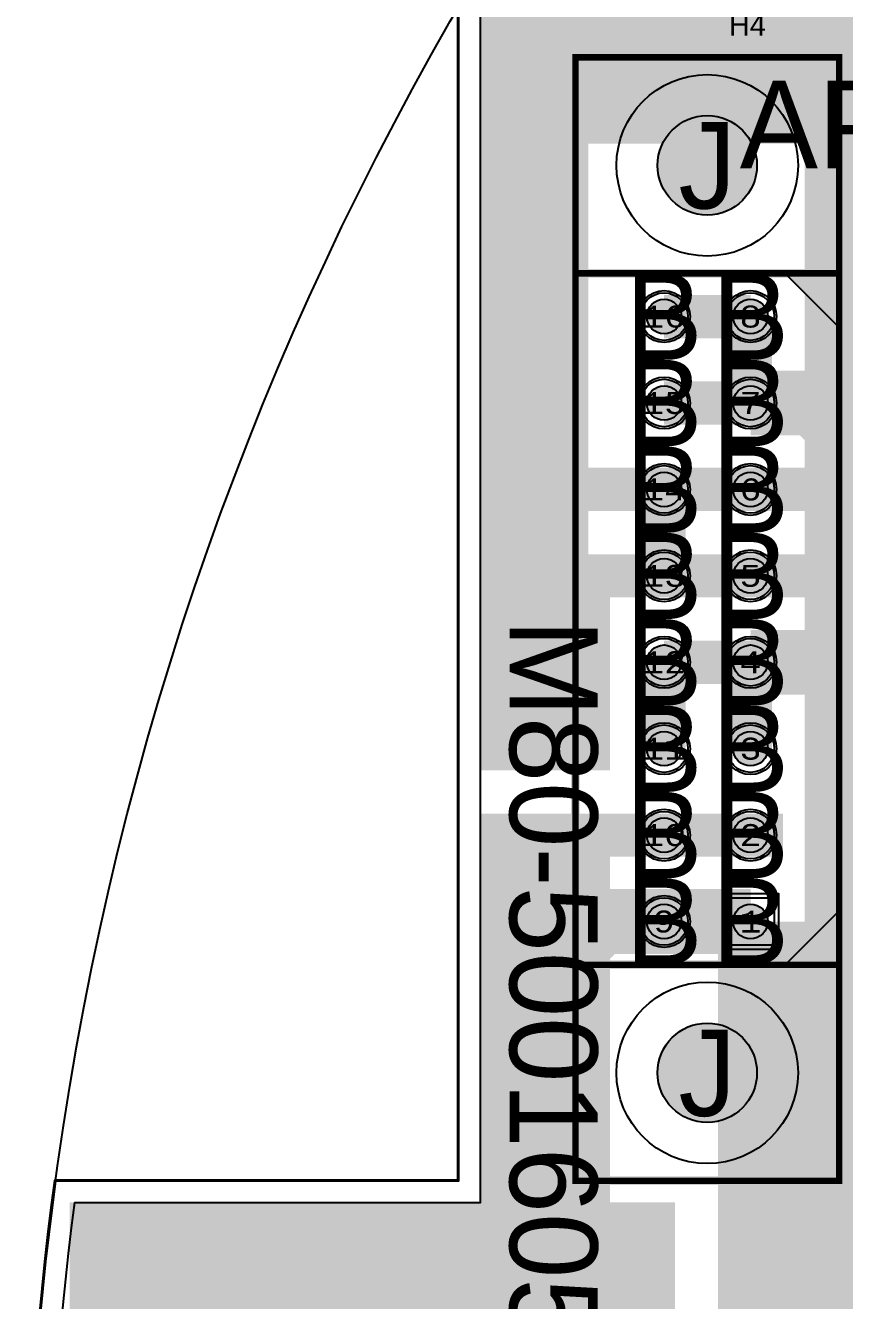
# Model space of a CAD drawing. Extents: x -74 to 89, y -133 to 74.
# Drawn here: x -74.03 to -55.08, y 7.23 to 36.74 of the extents above; entities that cross this region are included whole.
import ezdxf
from ezdxf.enums import TextEntityAlignment as Align

# ---------------------------------------------------------------- set-up
doc = ezdxf.new("R2010")
doc.units = 0
doc.header["$MEASUREMENT"] = 0
for name, color, linetype in [('ASSEMBLY_OUTLINES_TOP', 102, 'CONTINUOUS'), ('ASSEMBLY_PART_NUMBERS_TOP', 102, 'CONTINUOUS'), ('ASSEMBLY_REF_DES_TOP', 102, 'CONTINUOUS'), ('BOARD_OUTLINE', 10, 'CONTINUOUS'), ('DRILL_DRAWING', 21, 'CONTINUOUS'), ('GENERATED_SILKSCREEN_TOP', 140, 'CONTINUOUS'), ('MANUFACTURING_OUTLINES', 10, 'CONTINUOUS'), ('MOUNTING_HOLE_PADS_LAYER10', 150, 'CONTINUOUS'), ('MOUNTING_HOLE_PADS_LAYER11', 230, 'CONTINUOUS'), ('MOUNTING_HOLES_LAYER_BOT13', 42, 'CONTINUOUS'), ('MOUNTING_HOLES_LAYER_TOP', 42, 'CONTINUOUS'), ('PART_HOLES_LAYER_BOTTOM', 30, 'CONTINUOUS'), ('PART_HOLES_LAYER_TOP', 30, 'CONTINUOUS'), ('PART_PADS_LAYER_BOTTOM', 230, 'CONTINUOUS'), ('PART_PADS_LAYER_TOP', 150, 'CONTINUOUS'), ('PIN_NUMBERS_TOP', 8, 'CONTINUOUS'), ('PLACEMENT_OUTLINES_TOP', 130, 'CONTINUOUS'), ('PLANE_DATA_LAYER_BOTTOM', 230, 'CONTINUOUS'), ('PLANE_SHAPES_LAYER_BOTTOM', 230, 'CONTINUOUS'), ('ROUTE_BORDER', 151, 'CONTINUOUS'), ('SILKSCREEN_OUTLINES_TOP', 150, 'CONTINUOUS'), ('SOLDERMASK_PADS_BTM', 12, 'CONTINUOUS'), ('SOLDERMASK_PADS_TOP', 180, 'CONTINUOUS'), ('TRACES_LAYER_TOP', 150, 'CONTINUOUS')]:
    doc.layers.add(name, color=color, linetype=linetype)
doc.styles.add('COURIER_NEW', font='COUR.TTF')
doc.styles.add('VERIBEST_GERBER_0', font='txt')

msp = doc.modelspace()

# ---------------------------------------------------------------- hatches: boundary and pattern name
at = {"layer": 'ASSEMBLY_OUTLINES_TOP'}
for points in [[(-55.2, 31), (-56.45, 31), (-55.2, 29.75)], [(-55.2, 15), (-56.45, 15), (-55.2, 16.25)]]:
    msp.add_hatch(color=256, dxfattribs=at).paths.add_polyline_path(points, flags=0)
at = {"layer": 'GENERATED_SILKSCREEN_TOP'}
for points in [[(-55.2, 29.75), (-56.45, 31), (-55.2, 31)], [(-55.2, 15), (-56.45, 15), (-55.2, 16.25)]]:
    msp.add_hatch(color=256, dxfattribs=at).paths.add_polyline_path(points, flags=0)
at = {"layer": 'MOUNTING_HOLES_LAYER_BOT13'}
h = msp.add_hatch(color=256, dxfattribs=at)
edge = h.paths.add_edge_path()
edge.add_arc((-58.25, 33.5), 1.15, 0, 360)
h = msp.add_hatch(color=256, dxfattribs=at)
edge = h.paths.add_edge_path()
edge.add_arc((-58.25, 12.5), 1.15, 0, 360)
at = {"layer": 'MOUNTING_HOLES_LAYER_TOP'}
h = msp.add_hatch(color=256, dxfattribs=at)
edge = h.paths.add_edge_path()
edge.add_arc((-58.25, 33.5), 1.15, 0, 360)
h = msp.add_hatch(color=256, dxfattribs=at)
edge = h.paths.add_edge_path()
edge.add_arc((-58.25, 12.5), 1.15, 0, 360)
at = {"layer": 'PART_HOLES_LAYER_BOTTOM'}
h = msp.add_hatch(color=256, dxfattribs=at)
edge = h.paths.add_edge_path()
edge.add_arc((-59.25, 30), 0.4, 0, 360)
h = msp.add_hatch(color=256, dxfattribs=at)
edge = h.paths.add_edge_path()
edge.add_arc((-57.25, 30), 0.4, 0, 360)
h = msp.add_hatch(color=256, dxfattribs=at)
edge = h.paths.add_edge_path()
edge.add_arc((-59.25, 28), 0.4, 0, 360)
h = msp.add_hatch(color=256, dxfattribs=at)
edge = h.paths.add_edge_path()
edge.add_arc((-57.25, 28), 0.4, 0, 360)
h = msp.add_hatch(color=256, dxfattribs=at)
edge = h.paths.add_edge_path()
edge.add_arc((-59.25, 26), 0.4, 0, 360)
h = msp.add_hatch(color=256, dxfattribs=at)
edge = h.paths.add_edge_path()
edge.add_arc((-57.25, 26), 0.4, 0, 360)
h = msp.add_hatch(color=256, dxfattribs=at)
edge = h.paths.add_edge_path()
edge.add_arc((-59.25, 24), 0.4, 0, 360)
h = msp.add_hatch(color=256, dxfattribs=at)
edge = h.paths.add_edge_path()
edge.add_arc((-57.25, 24), 0.4, 0, 360)
h = msp.add_hatch(color=256, dxfattribs=at)
edge = h.paths.add_edge_path()
edge.add_arc((-59.25, 22), 0.4, 0, 360)
h = msp.add_hatch(color=256, dxfattribs=at)
edge = h.paths.add_edge_path()
edge.add_arc((-57.25, 22), 0.4, 0, 360)
h = msp.add_hatch(color=256, dxfattribs=at)
edge = h.paths.add_edge_path()
edge.add_arc((-59.25, 20), 0.4, 0, 360)
h = msp.add_hatch(color=256, dxfattribs=at)
edge = h.paths.add_edge_path()
edge.add_arc((-57.25, 20), 0.4, 0, 360)
h = msp.add_hatch(color=256, dxfattribs=at)
edge = h.paths.add_edge_path()
edge.add_arc((-59.25, 18), 0.4, 0, 360)
h = msp.add_hatch(color=256, dxfattribs=at)
edge = h.paths.add_edge_path()
edge.add_arc((-57.25, 18), 0.4, 0, 360)
h = msp.add_hatch(color=256, dxfattribs=at)
edge = h.paths.add_edge_path()
edge.add_arc((-59.25, 16), 0.4, 0, 360)
h = msp.add_hatch(color=256, dxfattribs=at)
edge = h.paths.add_edge_path()
edge.add_arc((-57.25, 16), 0.4, 0, 360)
at = {"layer": 'PART_HOLES_LAYER_TOP'}
h = msp.add_hatch(color=256, dxfattribs=at)
edge = h.paths.add_edge_path()
edge.add_arc((-59.25, 30), 0.4, 0, 360)
h = msp.add_hatch(color=256, dxfattribs=at)
edge = h.paths.add_edge_path()
edge.add_arc((-57.25, 30), 0.4, 0, 360)
h = msp.add_hatch(color=256, dxfattribs=at)
edge = h.paths.add_edge_path()
edge.add_arc((-59.25, 28), 0.4, 0, 360)
h = msp.add_hatch(color=256, dxfattribs=at)
edge = h.paths.add_edge_path()
edge.add_arc((-57.25, 28), 0.4, 0, 360)
h = msp.add_hatch(color=256, dxfattribs=at)
edge = h.paths.add_edge_path()
edge.add_arc((-59.25, 26), 0.4, 0, 360)
h = msp.add_hatch(color=256, dxfattribs=at)
edge = h.paths.add_edge_path()
edge.add_arc((-57.25, 26), 0.4, 0, 360)
h = msp.add_hatch(color=256, dxfattribs=at)
edge = h.paths.add_edge_path()
edge.add_arc((-59.25, 24), 0.4, 0, 360)
h = msp.add_hatch(color=256, dxfattribs=at)
edge = h.paths.add_edge_path()
edge.add_arc((-57.25, 24), 0.4, 0, 360)
h = msp.add_hatch(color=256, dxfattribs=at)
edge = h.paths.add_edge_path()
edge.add_arc((-59.25, 22), 0.4, 0, 360)
h = msp.add_hatch(color=256, dxfattribs=at)
edge = h.paths.add_edge_path()
edge.add_arc((-57.25, 22), 0.4, 0, 360)
h = msp.add_hatch(color=256, dxfattribs=at)
edge = h.paths.add_edge_path()
edge.add_arc((-59.25, 20), 0.4, 0, 360)
h = msp.add_hatch(color=256, dxfattribs=at)
edge = h.paths.add_edge_path()
edge.add_arc((-57.25, 20), 0.4, 0, 360)
h = msp.add_hatch(color=256, dxfattribs=at)
edge = h.paths.add_edge_path()
edge.add_arc((-59.25, 18), 0.4, 0, 360)
h = msp.add_hatch(color=256, dxfattribs=at)
edge = h.paths.add_edge_path()
edge.add_arc((-57.25, 18), 0.4, 0, 360)
h = msp.add_hatch(color=256, dxfattribs=at)
edge = h.paths.add_edge_path()
edge.add_arc((-59.25, 16), 0.4, 0, 360)
h = msp.add_hatch(color=256, dxfattribs=at)
edge = h.paths.add_edge_path()
edge.add_arc((-57.25, 16), 0.4, 0, 360)
at = {"layer": 'PLANE_DATA_LAYER_BOTTOM'}
h = msp.add_hatch(color=256, dxfattribs=at)
h.paths.add_polyline_path([(-30, 34.5762, -0.414213562), (-30.0762, 34.5), (-41.499992, 34.5, 0.414213562), (-41.5, 34.499992), (-41.5, 24.500008, 0.414213562), (-41.499992, 24.5), (-30.0762, 24.5, -0.414213562), (-30, 24.4238), (-30, 6.0762, -0.414213562), (-30.0762, 6), (-40.999992, 6, 0.414213562), (-41, 5.999992), (-41, -4.499992, 0.414213562), (-40.999992, -4.5), (-30.0762, -4.5, -0.414213562), (-30, -4.5762), (-30, -17.26511, -0.051413749), (-30.001603, -17.280658, 0.103115769), (-30.001603, -18.219342, -0.051413749), (-30, -18.23489), (-30, -19.9238, -0.414213562), (-30.0762, -20), (-41.4238, -20, -0.414213562), (-41.5, -19.9238), (-41.5, -15.000008, 0.414213562), (-41.500008, -15), (-57.9238, -15, -0.414213562), (-58, -14.9238), (-58, -14.099652, -0.228256616), (-57.971307, -14.040074, 0.481605757), (-57.971307, -11.459926, -0.228256616), (-58, -11.400348), (-58, -10.349652, -0.228256616), (-57.971307, -10.290074, 0.481605757), (-57.971307, -7.709926, -0.228256616), (-58, -7.650348), (-58, 9.843755, -0.378860307), (-57.933088, 9.919387, 0.851383332), (-57.738014, 15.049092, -0.905499688), (-57.723009, 15.2), (-56.7, 15.2, 0.414213562), (-56.45, 15.45), (-56.45, 15.9238, -0.414213562), (-56.3738, 16), (-56.000008, 16, 0.414213562), (-56, 16.000008), (-56, 23.499992, 0.414213562), (-56.000008, 23.5), (-56.206583, 23.5, -0.414213562), (-56.282783, 23.5762), (-56.282783, 23.576201, -0.09675006), (-56.277182, 23.604875, 0.195333998), (-56.277182, 24.395125, -0.09675006), (-56.282783, 24.423799), (-56.282783, 24.4238, -0.414213562), (-56.206583, 24.5), (-56.000008, 24.5, 0.414213562), (-56, 24.500008), (-56, 25.499992, 0.414213562), (-56.000008, 25.5), (-56.206583, 25.5, -0.414213562), (-56.282783, 25.5762), (-56.282783, 25.576201, -0.09675006), (-56.277182, 25.604875, 0.195333998), (-56.277182, 26.395125, -0.09675006), (-56.282783, 26.423799), (-56.282783, 26.4238, -0.414213562), (-56.206583, 26.5), (-56.000008, 26.5, 0.414213562), (-56, 26.500008), (-56, 32.176807, -0.130021935), (-55.990034, 32.214483, 0.130019951), (-55.65, 33.5), (-55.65, 33.500002, 0.896985665), (-60.789022, 34.059794, -0.351992656), (-60.863435, 34), (-60.999992, 34, 0.414213562), (-61, 33.999992), (-61, 26.500008, 0.414213562), (-60.999992, 26.5), (-60.293417, 26.5, -0.414213562), (-60.217217, 26.4238), (-60.217217, 26.423799, -0.09675006), (-60.222818, 26.395125, 0.195333998), (-60.222818, 25.604875, -0.09675006), (-60.217217, 25.576201), (-60.217217, 25.5762, -0.414213562), (-60.293417, 25.5), (-60.999992, 25.5, 0.414213562), (-61, 25.499992), (-61, 24.500008, 0.414213562), (-60.999992, 24.5), (-60.293417, 24.5, -0.414213562), (-60.217217, 24.4238), (-60.217217, 24.423799, -0.09675006), (-60.222818, 24.395125, 0.195333998), (-60.222818, 23.604875, -0.09675006), (-60.217217, 23.576201), (-60.217217, 23.5762, -0.414213562), (-60.293417, 23.5), (-60.499992, 23.5, 0.414213562), (-60.5, 23.499992), (-60.5, 19.5762, -0.414213562), (-60.5762, 19.5), (-63.4238, 19.5, -0.414213562), (-63.5, 19.5762), (-63.499999, 36.992917), (-63.499999, 36.992918, -0.132776077), (-63.489621, 37.031309, -0.12940226), (-37.031305, 63.489622, -0.132779416), (-36.992913, 63.5), (-36.5762, 63.5, -0.414213562), (-36.5, 63.4238), (-36.5, 49.500008, 0.414213562), (-36.499992, 49.5), (-30.0762, 49.5, -0.414213562), (-30, 49.4238)], flags=0)
h.paths.add_polyline_path([(-56, 44.75, -1), (-53, 44.75, -1)], flags=0)
h.paths.add_polyline_path([(-51.500008, -11.5, 0.414213562), (-51.5, -11.499992), (-51.5, -6.000008, 0.414213562), (-51.500008, -6), (-56.499992, -6, 0.414213562), (-56.5, -6.000008), (-56.5, -11.499992, 0.414213562), (-56.499992, -11.5), (-54.975438, -11.5, -0.701982273), (-54.926736, -11.634805, 2.767988756), (-53.073264, -11.634805, -0.701982273), (-53.024562, -11.5)], flags=0)
h.paths.add_polyline_path([(-55.55, 31.25, -1), (-50.95, 31.25, -1)], flags=0)
h.paths.add_polyline_path([(-51.75, 1.5, -1), (-49.25, 1.5, -1)], flags=0)
h.paths.add_polyline_path([(-50.383563, 9.360519, 0.889074012), (-49.2, 9.499997), (-49.2, 9.500001, 0.347051128), (-49.660519, 10.083563, -0.138572885), (-49.696687, 10.103793), (-51.45734, 11.864446, -0.198909956), (-51.479658, 11.918327), (-51.479658, 27.881673, -0.198909956), (-51.45734, 27.935554), (-50.596687, 28.796207, -0.138572885), (-50.560519, 28.816437, 0.347051128), (-50.1, 29.399999), (-50.1, 29.400003, 0.889074012), (-51.283563, 29.539481, -0.138572885), (-51.303793, 29.503313), (-52.333211, 28.473895, 0.198912215), (-52.479658, 28.120342), (-52.479658, 11.679658, 0.198912215), (-52.333211, 11.326105), (-50.403793, 9.396687, -0.138572885)], flags=0)
h.paths.add_polyline_path([(-52, -1.5, -1), (-49, -1.5, -1)], flags=0)
h.paths.add_polyline_path([(-52.25, 4.75, -1), (-48.75, 4.75, -1)], flags=0)
h.paths.add_polyline_path([(-50.25, 40.25, -1), (-47.75, 40.25, -1)], flags=0)
h.paths.add_polyline_path([(-51.8, 47, -1), (-42.2, 47, -1)], flags=0)
h.paths.add_polyline_path([(-42.000008, -13.5, 0.414213562), (-42, -13.499992), (-42, -6.000008, 0.414213562), (-42.000008, -6), (-50.999992, -6, 0.414213562), (-51, -6.000008), (-51, -13.499992, 0.414213562), (-50.999992, -13.5)], flags=0)
h.paths.add_polyline_path([(-45.05, 40, -1), (-40.45, 40, -1)], flags=0)
h.paths.add_polyline_path([(-43.55, 55.75, -1), (-38.95, 55.75, -1)], flags=0)
h.paths.add_polyline_path([(-38.000008, 7.5, 0.414213562), (-38, 7.500008), (-38, 14.499992, 0.414213562), (-38.000008, 14.5), (-48.999992, 14.5, 0.414213562), (-49, 14.499992), (-49, 7.500008, 0.414213562), (-48.999992, 7.5)], flags=0)
h.paths.add_polyline_path([(-38.000008, 15.5, 0.414213562), (-38, 15.500008), (-38, 22.499992, 0.414213562), (-38.000008, 22.5), (-48.999992, 22.5, 0.414213562), (-49, 22.499992), (-49, 15.500008, 0.414213562), (-48.999992, 15.5)], flags=0)
h.paths.add_polyline_path([(-36.85, -10.41, -1), (-33.85, -10.41, -1)], flags=0)
h.paths.add_polyline_path([(-36.85, 38.75, -1), (-33.85, 38.75, -1)], flags=0)
for points in [[(-59.25, 26), (-60.3762, 26)], [(-59.25, 26), (-57.25, 26)], [(-59.25, 26), (-57.25, 26)], [(-57.25, 26), (-56.1238, 26)], [(-59.25, 24), (-60.376192, 23.995774)], [(-59.25, 24), (-57.25, 24)], [(-59.25, 24), (-57.25, 24)], [(-57.25, 24), (-56.1238, 24)], [(-59.25, 18), (-60.376192, 17.995774)], [(-59.25, 18), (-57.25, 18)], [(-59.25, 18), (-57.25, 18)]]:
    msp.add_hatch(color=256, dxfattribs=at).paths.add_polyline_path(points, is_closed=False, flags=0)
h = msp.add_hatch(color=256, dxfattribs=at)
h.paths.add_polyline_path([(-30, -45.4238, -0.414213562), (-30.0762, -45.5), (-38.999992, -45.5, 0.414213562), (-39, -45.500008), (-39, -53.999992, 0.414213562), (-38.999992, -54), (-37.076199, -54, -0.414213562), (-36.999999, -54.0762), (-36.999999, -63.375152, -0.579265375), (-37.114677, -63.440923, -0.129068366), (-63.489622, -37.03131, -0.132776077), (-63.5, -36.992919), (-63.5, -9.5), (-72.816526, -9.5, -0.37700099), (-72.892096, -9.43358, -0.002983456), (-72.999481, -8.56305, -0.029201915), (-73, -8.554172), (-73, 8.554164, -0.029201915), (-72.999481, 8.563042, -0.002983483), (-72.892095, 9.43358, -0.37700099), (-72.816525, 9.5), (-63.5, 9.5), (-63.5, 18.4238, -0.414213562), (-63.4238, 18.5), (-60.293417, 18.5, -0.414213562), (-60.217217, 18.4238), (-60.217217, 18.423799, -0.09675006), (-60.222818, 18.395125, 0.195333998), (-60.222818, 17.604875, -0.09675006), (-60.217217, 17.576201), (-60.217217, 17.5762, -0.414213562), (-60.293417, 17.5), (-60.499992, 17.5, 0.414213562), (-60.5, 17.499992), (-60.5, 13.823193, -0.130021935), (-60.509966, 13.785517, 0.264511518), (-60.509966, 11.214483, -0.130021935), (-60.5, 11.176807), (-60.5, 9.500008, 0.414213562), (-60.499992, 9.5), (-59.0762, 9.5, -0.414213562), (-59, 9.4238), (-59, -7.275483, -0.401337416), (-59.072836, -7.351609, 0.956789612), (-59.072836, -10.648391, -0.401337416), (-59, -10.724517), (-59, -11.025483, -0.401337416), (-59.072836, -11.101609, 0.956789612), (-59.072836, -14.398391, -0.401337416), (-59, -14.474517), (-59, -15.025483, -0.401337416), (-59.072836, -15.101609, 0.956789612), (-59.072836, -18.398391, -0.401337416), (-59, -18.474517), (-59, -21.499992, 0.414213562), (-58.999992, -21.5), (-30.0762, -21.5, -0.414213562), (-30, -21.5762)], flags=0)
h.paths.add_polyline_path([(-72, 0, -1), (-61, 0, -1)], flags=0)
h.paths.add_polyline_path([(-62.15, -37, -1), (-58.85, -37, -1)], flags=0)
h.paths.add_polyline_path([(-62.15, -29.5, -1), (-58.85, -29.5, -1)], flags=0)
h.paths.add_polyline_path([(-56.95, -37, -1), (-54.05, -37, -1)], flags=0)
h.paths.add_polyline_path([(-53.000008, -32, 0.414213562), (-53, -31.999992), (-53, -27.000008, 0.414213562), (-53.000008, -27), (-58.499992, -27, 0.414213562), (-58.5, -27.000008), (-58.5, -31.999992, 0.414213562), (-58.499992, -32), (-56.899, -32, -0.414213562), (-56.8228, -32.0762, -0.176313298), (-56.840625, -32.125178, 2.144389354), (-54.159375, -32.125178, -0.176313298), (-54.1772, -32.0762, -0.414213562), (-54.101, -32)], flags=0)
h.paths.add_polyline_path([(-52.25, -23.25, -1), (-49.25, -23.25, -1)], flags=0)
h.paths.add_polyline_path([(-42.500008, -41.5, 0.414213562), (-42.5, -41.499992), (-42.5, -36.000008, 0.414213562), (-42.500008, -36), (-51.499992, -36, 0.414213562), (-51.5, -36.000008), (-51.5, -41.499992, 0.414213562), (-51.499992, -41.5)], flags=0)
h.paths.add_polyline_path([(-42.500008, -34.5, 0.414213562), (-42.5, -34.499992), (-42.5, -28.500008, 0.414213562), (-42.500008, -28.5), (-51.499992, -28.5, 0.414213562), (-51.5, -28.500008), (-51.5, -34.499992, 0.414213562), (-51.499992, -34.5)], flags=0)
h.paths.add_polyline_path([(-51.8, -47, -1), (-42.2, -47, -1)], flags=0)
h.paths.add_polyline_path([(-41.75, -42.75, -1), (-39.25, -42.75, -1)], flags=0)
h.paths.add_polyline_path([(-36.85, -39.25, -1), (-33.85, -39.25, -1)], flags=0)
at = {"layer": 'PLANE_SHAPES_LAYER_BOTTOM'}
h = msp.add_hatch(color=256, dxfattribs=at)
h.paths.add_polyline_path([(-30, 34.5), (-41.5, 34.5), (-41.5, 24.5), (-30, 24.5), (-30, 6), (-41, 6), (-41, -4.5), (-30, -4.5), (-30, -20), (-41.5, -20), (-41.5, -15), (-58, -15), (-58, 16), (-56, 16), (-56, 34), (-61, 34), (-61, 23.5), (-63.5, 23.5), (-63.5, 39.496711, -0.127680861), (-37, 65.58588), (-37, 49.5), (-30, 49.5)], flags=0)
h.paths.add_polyline_path([(-56.5, -11.5), (-56.5, -6), (-51.5, -6), (-51.5, -11.5)], flags=16)
h.paths.add_polyline_path([(-51, -13.5), (-51, -6), (-42, -6), (-42, -13.5)], flags=16)
h.paths.add_polyline_path([(-49, 7.5), (-49, 14.5), (-38, 14.5), (-38, 7.5)], flags=16)
h.paths.add_polyline_path([(-49, 15.5), (-49, 22.5), (-38, 22.5), (-38, 15.5)], flags=16)
at = {"layer": 'SILKSCREEN_OUTLINES_TOP'}
for points in [[(-55.2, 31), (-56.45, 31), (-55.2, 29.75)], [(-55.2, 15), (-56.45, 15), (-55.2, 16.25)]]:
    msp.add_hatch(color=256, dxfattribs=at).paths.add_polyline_path(points, flags=0)

# ---------------------------------------------------------------- linework, layer by layer
at = {"layer": 'ASSEMBLY_OUTLINES_TOP', "const_width": 0.2}
for points in [[(-61.3, 10), (-61.3, 36), (-55.2, 36), (-55.2, 10)], [(-61.3, 15), (-61.3, 31), (-55.2, 31), (-55.2, 15)]]:
    msp.add_lwpolyline(points, close=True, dxfattribs=at)
at = {"layer": 'ASSEMBLY_OUTLINES_TOP'}
for points in [[(-55.2, 31), (-56.45, 31), (-55.2, 29.75)], [(-55.2, 15), (-56.45, 15), (-55.2, 16.25)]]:
    msp.add_lwpolyline(points, close=True, dxfattribs=at)
msp.add_circle((0, 0), 74, dxfattribs=at)
at = {"layer": 'BOARD_OUTLINE'}
msp.add_lwpolyline([(62, -40.39802, -0.011944181), (60, -43.312816), (60, -43.312815, -0.105291747), (37.148351, -64), (10, -64), (10, -73.321211, -0.067878888), (-10, -73.321211), (-10, -64), (-37.148351, -64, -0.130474387), (-64, -37.148351), (-64, -10), (-73.321211, -10, -0.067878888), (-73.321211, 10), (-64, 10), (-64, 37.148351, -0.130474387), (-37.148351, 64), (-10, 64), (-10, 73.321211, -0.067878888), (10, 73.321211), (10, 64), (37.148351, 64, -0.105291747), (60, 43.312815), (60, 43.312816, -0.011944181), (62, 40.39802)], format="xyb", close=True, dxfattribs=at)
at = {"layer": 'GENERATED_SILKSCREEN_TOP', "const_width": 0.15}
for points in [[(-61.3, 10), (-61.3, 36), (-55.2, 36), (-55.2, 10)], [(-61.3, 15), (-61.3, 31), (-55.2, 31), (-55.2, 15)]]:
    msp.add_lwpolyline(points, close=True, dxfattribs=at)
at = {"layer": 'GENERATED_SILKSCREEN_TOP'}
for points in [[(-55.2, 29.75), (-56.45, 31), (-55.2, 31)], [(-55.2, 15), (-56.45, 15), (-55.2, 16.25)]]:
    msp.add_lwpolyline(points, close=True, dxfattribs=at)
at = {"layer": 'MANUFACTURING_OUTLINES'}
msp.add_lwpolyline([(-37.161102, -64.021968, -0.130474388), (-64.021968, -37.161102, -0.132241555), (-64.0254, -37.148351), (-64.0254, -10.0254), (-73.321211, -10.0254, -0.375051504), (-73.346378, -10.003432, -0.067878885), (-73.346378, 10.003432, -0.375051504), (-73.321211, 10.0254), (-64.0254, 10.0254), (-64.0254, 37.148351, -0.132241555), (-64.021968, 37.161102, -0.130474388), (-37.161102, 64.021968, -0.132241555), (-37.148351, 64.0254), (-10.0254, 64.0254), (-10.0254, 73.321211, -0.375051504), (-10.003432, 73.346378, -0.067878885), (10.003432, 73.346378, -0.375051504), (10.0254, 73.321211), (10.0254, 64.0254), (37.148351, 64.0254, -0.132241555)], format="xyb", dxfattribs=at)
at = {"layer": 'MOUNTING_HOLE_PADS_LAYER10'}
for centre in [(-58.25, 33.5), (-58.25, 12.5)]:
    msp.add_circle(centre, 2.1, dxfattribs=at)
at = {"layer": 'MOUNTING_HOLE_PADS_LAYER11'}
for centre in [(-58.25, 33.5), (-58.25, 12.5)]:
    msp.add_circle(centre, 2.1, dxfattribs=at)
at = {"layer": 'MOUNTING_HOLES_LAYER_BOT13'}
for centre in [(-58.25, 33.5), (-58.25, 12.5)]:
    msp.add_circle(centre, 1.15, dxfattribs=at)
at = {"layer": 'MOUNTING_HOLES_LAYER_TOP'}
for centre in [(-58.25, 33.5), (-58.25, 12.5)]:
    msp.add_circle(centre, 1.15, dxfattribs=at)
at = {"layer": 'PART_HOLES_LAYER_BOTTOM'}
for centre in [(-59.25, 30), (-57.25, 30), (-59.25, 28), (-57.25, 28), (-59.25, 26), (-57.25, 26), (-59.25, 24), (-57.25, 24), (-59.25, 22), (-57.25, 22), (-59.25, 20), (-57.25, 20), (-59.25, 18), (-57.25, 18), (-59.25, 16), (-57.25, 16)]:
    msp.add_circle(centre, 0.4, dxfattribs=at)
at = {"layer": 'PART_HOLES_LAYER_TOP'}
for centre in [(-59.25, 30), (-57.25, 30), (-59.25, 28), (-57.25, 28), (-59.25, 26), (-57.25, 26), (-59.25, 24), (-57.25, 24), (-59.25, 22), (-57.25, 22), (-59.25, 20), (-57.25, 20), (-59.25, 18), (-57.25, 18), (-59.25, 16), (-57.25, 16)]:
    msp.add_circle(centre, 0.4, dxfattribs=at)
at = {"layer": 'PART_PADS_LAYER_BOTTOM'}
msp.add_lwpolyline([(-57.8, 15.45), (-57.8, 16.55), (-56.7, 16.55), (-56.7, 15.45)], close=True, dxfattribs=at)
for centre in [(-59.25, 30), (-57.25, 30), (-59.25, 28), (-57.25, 28), (-59.25, 26), (-57.25, 26), (-59.25, 24), (-57.25, 24), (-59.25, 22), (-57.25, 22), (-59.25, 20), (-57.25, 20), (-59.25, 18), (-57.25, 18), (-59.25, 16)]:
    msp.add_circle(centre, 0.55, dxfattribs=at)
at = {"layer": 'PART_PADS_LAYER_TOP'}
msp.add_lwpolyline([(-57.8, 15.45), (-57.8, 16.55), (-56.7, 16.55), (-56.7, 15.45)], close=True, dxfattribs=at)
for centre in [(-59.25, 30), (-57.25, 30), (-59.25, 28), (-57.25, 28), (-59.25, 26), (-57.25, 26), (-59.25, 24), (-57.25, 24), (-59.25, 22), (-57.25, 22), (-59.25, 20), (-57.25, 20), (-59.25, 18), (-57.25, 18), (-59.25, 16)]:
    msp.add_circle(centre, 0.55, dxfattribs=at)
at = {"layer": 'PLACEMENT_OUTLINES_TOP'}
msp.add_lwpolyline([(-61.3, 10), (-61.3, 36), (-55.2, 36), (-55.2, 10)], close=True, dxfattribs=at)
at = {"layer": 'PLANE_DATA_LAYER_BOTTOM', "const_width": 0.75}
for points in [[(-59.25, 26), (-60.3762, 26)], [(-59.25, 26), (-57.25, 26)], [(-59.25, 26), (-57.25, 26)], [(-57.25, 26), (-56.1238, 26)], [(-59.25, 24), (-60.376192, 23.995774)], [(-59.25, 24), (-57.25, 24)], [(-59.25, 24), (-57.25, 24)], [(-57.25, 24), (-56.1238, 24)], [(-59.25, 18), (-60.376192, 17.995774)], [(-59.25, 18), (-57.25, 18)], [(-59.25, 18), (-57.25, 18)]]:
    msp.add_lwpolyline(points, dxfattribs=at)
at = {"layer": 'PLANE_SHAPES_LAYER_BOTTOM'}
for points in [[(-61, 25.5), (-55, 25.5), (-61, 26.5), (-55, 26.5)], [(-61, 23.5), (-55, 23.5), (-61, 24.5), (-55, 24.5)], [(-63.5, 19.5), (-60.5, 19.5), (-63.5, 23.5), (-60.5, 23.5)], [(-63.5, 9.5), (-60.5, 9.5), (-63.5, 18.5), (-60.5, 18.5)], [(-60.5, 17.5), (-56.5, 17.5), (-60.5, 18.5), (-56.5, 18.5)], [(-73, -9.5), (-63.5, -9.5), (-73, 9.5), (-63.5, 9.5)], [(-63.5, -21.5), (-59, -21.5), (-63.5, 9.5), (-59, 9.5)]]:
    msp.add_solid(points, dxfattribs=at)
at = {"layer": 'ROUTE_BORDER'}
msp.add_lwpolyline([(61.5, -40.249224, -0.116408926), (37.013511, -63.5), (9.5, -63.5), (9.5, -72.883469, -0.064898038), (-9.5, -72.883469), (-9.5, -63.5), (-37.013511, -63.5, -0.129544758), (-63.5, -37.013511), (-63.5, -9.5), (-72.883469, -9.5, -0.064898039), (-72.883468, 9.5), (-63.5, 9.5), (-63.5, 37.013508, -0.129544778), (-37.013506, 63.5), (-9.5, 63.5), (-9.5, 72.883466, -0.064898038), (9.5, 72.883466), (9.5, 64), (36.142076, 64, -0.119873966), (61.5, 40.249221)], format="xyb", close=True, dxfattribs=at)
at = {"layer": 'SILKSCREEN_OUTLINES_TOP'}
for points in [[(-61.3, 10), (-61.3, 36), (-55.2, 36), (-55.2, 10)], [(-61.3, 15), (-61.3, 31), (-55.2, 31), (-55.2, 15)], [(-55.2, 31), (-56.45, 31), (-55.2, 29.75)], [(-55.2, 15), (-56.45, 15), (-55.2, 16.25)]]:
    msp.add_lwpolyline(points, close=True, dxfattribs=at)
at = {"layer": 'SOLDERMASK_PADS_BTM'}
msp.add_lwpolyline([(-57.9, 15.35), (-57.9, 16.65), (-56.6, 16.65), (-56.6, 15.35)], close=True, dxfattribs=at)
for centre in [(-59.25, 30), (-57.25, 30), (-59.25, 28), (-57.25, 28), (-59.25, 26), (-57.25, 26), (-59.25, 24), (-57.25, 24), (-59.25, 22), (-57.25, 22), (-59.25, 20), (-57.25, 20), (-59.25, 18), (-57.25, 18), (-59.25, 16)]:
    msp.add_circle(centre, 0.6, dxfattribs=at)
at = {"layer": 'SOLDERMASK_PADS_TOP'}
msp.add_lwpolyline([(-57.9, 15.35), (-57.9, 16.65), (-56.6, 16.65), (-56.6, 15.35)], close=True, dxfattribs=at)
for centre in [(-59.25, 30), (-57.25, 30), (-59.25, 28), (-57.25, 28), (-59.25, 26), (-57.25, 26), (-59.25, 24), (-57.25, 24), (-59.25, 22), (-57.25, 22), (-59.25, 20), (-57.25, 20), (-59.25, 18), (-57.25, 18), (-59.25, 16)]:
    msp.add_circle(centre, 0.6, dxfattribs=at)
at = {"layer": 'TRACES_LAYER_TOP'}
for points, const_width in [([(-57.25, 30), (-59.25, 30)], 1), ([(-57.25, 30), (-57.25, 28)], 1), ([(-52.65, 26.5), (-54.35, 26.5), (-54.35, 26.55), (-55.8, 28), (-57.25, 28)], 1.5), ([(-59.25, 28), (-57.25, 28)], 1), ([(-59.25, 24), (-59.25, 26)], 1), ([(-59.25, 26), (-57.25, 26)], 1), ([(-59.25, 24), (-57.25, 24)], 1), ([(-54, -16.75), (-56.493504, -14.256496), (-56.493504, 6.622349), (-54.3, 8.815853), (-54.3, 20.90349), (-55.39651, 22), (-57.25, 22)], 1.5), ([(-59.25, 20), (-59.25, 22)], 1), ([(-59.25, 22), (-57.25, 22)], 1), ([(-57.25, 20), (-57.25, 22)], 1), ([(-57.25, 18), (-59.25, 18)], 1), ([(-59.25, 16), (-60.7, 16), (-62.156316, 14.543684), (-62.156316, 8.924888), (-59.588861, 6.357433), (-59.588861, -4.404697), (-61.964274, -6.78011), (-61.964274, -22.820878), (-58.285152, -26.5), (-55.4, -26.5)], 1.5), ([(-57.25, 16), (-59.25, 16)], 1.5)]:
    msp.add_lwpolyline(points, dxfattribs=dict(at, const_width=const_width))

# ---------------------------------------------------------------- texts
at = {"layer": 'ASSEMBLY_PART_NUMBERS_TOP', "style": 'VERIBEST_GERBER_0'}
msp.add_text('APT2012SRCPRV', height=2.032, dxfattribs=at).set_placement((-57.5, 35.46), align=Align.TOP_LEFT)
msp.add_text('M80-5001605', height=2.032, rotation=270, dxfattribs=at).set_placement((-60.79, 23), align=Align.TOP_LEFT)
at = {"layer": 'ASSEMBLY_REF_DES_TOP', "style": 'VERIBEST_GERBER_0'}
msp.add_text('H4', height=0.5, dxfattribs=at).set_placement((-57.75, 37), align=Align.TOP_LEFT)
at = {"layer": 'DRILL_DRAWING', "style": 'VERIBEST_GERBER_0'}
for s, p in [('J', (-58.25, 33.5)), ('B', (-59.25, 30)), ('B', (-57.25, 30)), ('B', (-59.25, 28)), ('B', (-57.25, 28)), ('B', (-59.25, 26)), ('B', (-57.25, 26)), ('B', (-59.25, 24)), ('B', (-57.25, 24)), ('B', (-59.25, 22)), ('B', (-57.25, 22)), ('B', (-59.25, 20)), ('B', (-57.25, 20)), ('B', (-59.25, 18)), ('B', (-57.25, 18)), ('B', (-59.25, 16)), ('B', (-57.25, 16)), ('J', (-58.25, 12.5))]:
    msp.add_text(s, height=2, dxfattribs=at).set_placement(p, align=Align.MIDDLE_CENTER)
at = {"layer": 'PIN_NUMBERS_TOP', "style": 'COURIER_NEW'}
for s, p in [('16', (-59.25, 30)), ('8', (-57.25, 30)), ('15', (-59.25, 28)), ('7', (-57.25, 28)), ('6', (-57.25, 26)), ('14', (-59.25, 26)), ('13', (-59.25, 24)), ('5', (-57.25, 24)), ('12', (-59.25, 22)), ('4', (-57.25, 22)), ('11', (-59.25, 20)), ('3', (-57.25, 20)), ('10', (-59.25, 18)), ('2', (-57.25, 18)), ('9', (-59.25, 16)), ('1', (-57.25, 16))]:
    msp.add_text(s, height=0.508, dxfattribs=at).set_placement(p, align=Align.MIDDLE_CENTER)

doc.saveas('drawing.dxf')
